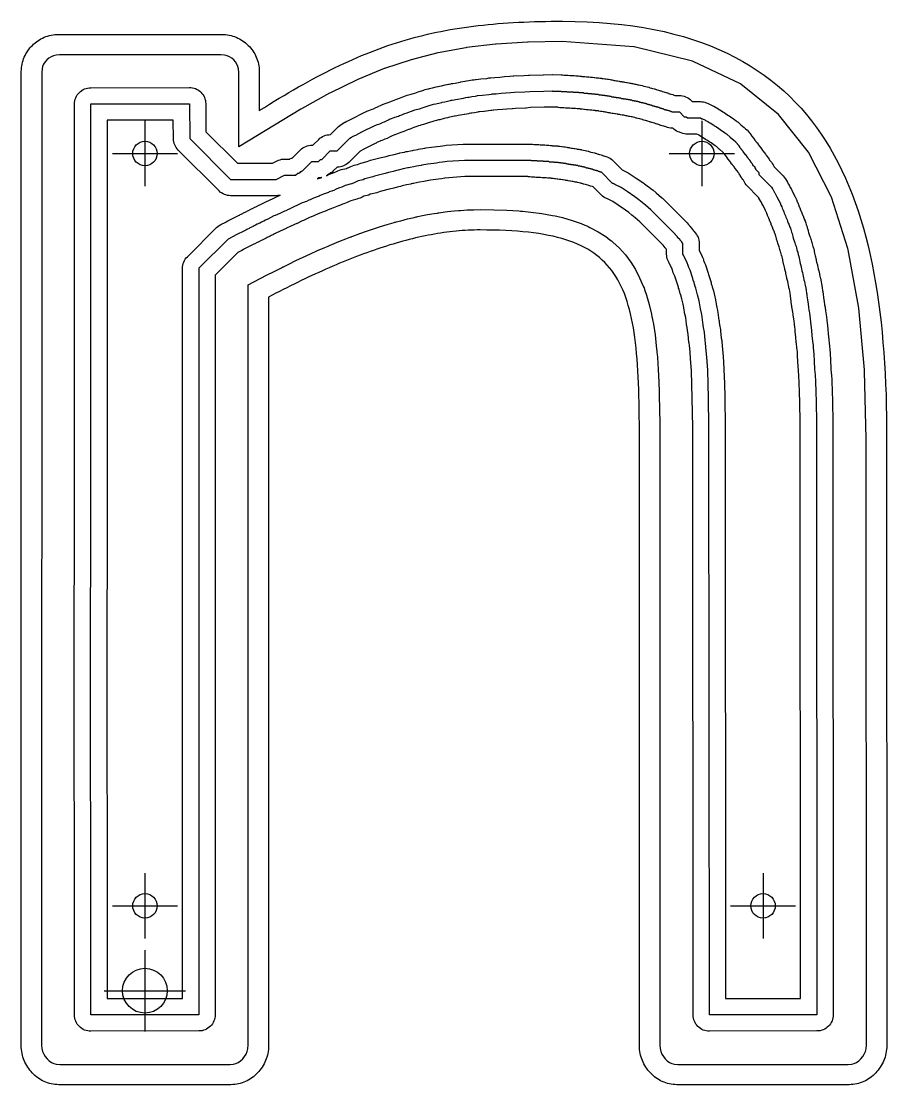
# Model space of a CAD drawing. Header units: millimetres. Extents: x 0 to 1800, y 0 to 406.
# Drawn here: x 526.7 to 739.2, y 55.2 to 316.4 of the extents above; entities that cross this region are included whole.
import ezdxf

# ---------------------------------------------------------------- set-up
doc = ezdxf.new("R2010")
doc.units = ezdxf.units.MM
for name, color, linetype in [('1_LETTERS', 7, 'Continuous'), ('2_BACK_inset_5mm', 7, 'Continuous'), ('4_THREADED_RODS_MX', 7, 'Continuous'), ('5_CABLE_EXITS_D11', 7, 'Continuous'), ('CENTERLINE', 7, 'Continuous'), ('GROOVE_8MM', 7, 'Continuous')]:
    doc.layers.add(name, color=color, linetype=linetype)

msp = doc.modelspace()

# ---------------------------------------------------------------- linework, layer by layer
at = {"layer": '1_LETTERS'}
msp.add_lwpolyline([(730.01, 55.18), (687.72, 55.18), (687.24, 55.2), (686.78, 55.23), (686.31, 55.3), (685.86, 55.39), (685.41, 55.5), (684.98, 55.63), (684.55, 55.79), (684.13, 55.97), (683.72, 56.17), (683.32, 56.39), (682.94, 56.62), (682.56, 56.88), (682.2, 57.16), (681.86, 57.45), (681.52, 57.75), (681.2, 58.08), (680.9, 58.41), (680.61, 58.76), (680.33, 59.13), (680.08, 59.51), (679.84, 59.89), (679.62, 60.29), (679.41, 60.7), (679.23, 61.12), (679.06, 61.55), (678.92, 61.99), (678.79, 62.43), (678.69, 62.88), (678.61, 63.34), (678.55, 63.8), (678.52, 64.27), (678.5, 64.74), (678.5, 213.88), (678.5, 215.72), (678.49, 217.52), (678.48, 219.29), (678.45, 221.01), (678.42, 222.69), (678.38, 224.33), (678.34, 225.93), (678.28, 227.5), (678.21, 229.02), (678.13, 230.51), (678.04, 231.96), (677.93, 233.38), (677.81, 234.75), (677.68, 236.09), (677.54, 237.39), (677.38, 238.66), (677.2, 239.89), (677.01, 241.09), (676.8, 242.25), (676.57, 243.38), (676.32, 244.48), (676.06, 245.54), (675.77, 246.57), (675.47, 247.56), (675.15, 248.53), (674.8, 249.46), (674.43, 250.36), (674.04, 251.23), (673.62, 252.07), (673.19, 252.88), (672.72, 253.66), (672.23, 254.41), (671.72, 255.13), (671.18, 255.82), (670.61, 256.48), (670.01, 257.11), (669.39, 257.72), (668.73, 258.3), (668.05, 258.85), (667.34, 259.38), (666.59, 259.88), (665.81, 260.36), (665, 260.81), (664.16, 261.23), (663.29, 261.63), (662.38, 262.01), (661.43, 262.36), (660.45, 262.69), (659.43, 263), (658.38, 263.28), (657.29, 263.54), (656.16, 263.78), (654.99, 264), (653.78, 264.2), (652.53, 264.37), (651.24, 264.53), (649.91, 264.67), (648.54, 264.78), (647.13, 264.88), (645.67, 264.96), (644.16, 265.02), (642.62, 265.07), (641.03, 265.09), (639.39, 265.1), (638.66, 265.1), (637.92, 265.08), (637.18, 265.06), (636.44, 265.03), (635.7, 264.98), (634.96, 264.93), (634.21, 264.87), (633.46, 264.81), (632.71, 264.73), (631.96, 264.64), (631.2, 264.55), (630.45, 264.44), (629.69, 264.33), (628.92, 264.21), (628.16, 264.08), (627.39, 263.94), (626.62, 263.8), (625.85, 263.64), (625.08, 263.48), (624.3, 263.31), (623.52, 263.13), (622.74, 262.94), (621.96, 262.75), (621.17, 262.55), (620.38, 262.33), (619.59, 262.12), (618.8, 261.89), (618, 261.65), (617.2, 261.41), (616.4, 261.16), (615.59, 260.91), (614.79, 260.64), (613.98, 260.37), (613.16, 260.09), (612.35, 259.81), (611.53, 259.51), (610.71, 259.21), (609.89, 258.9), (609.06, 258.59), (608.23, 258.27), (607.4, 257.94), (606.56, 257.6), (605.72, 257.26), (604.88, 256.91), (604.04, 256.56), (603.19, 256.19), (602.34, 255.83), (601.49, 255.45), (600.64, 255.07), (599.78, 254.68), (598.92, 254.29), (598.05, 253.89), (597.18, 253.48), (596.31, 253.07), (595.44, 252.65), (594.56, 252.22), (593.68, 251.79), (592.8, 251.36), (591.91, 250.91), (591.02, 250.47), (590.13, 250.01), (589.23, 249.55), (588.33, 249.09), (587.43, 248.62), (587.43, 64.74), (587.42, 64.27), (587.38, 63.8), (587.32, 63.34), (587.24, 62.88), (587.14, 62.43), (587.01, 61.99), (586.87, 61.55), (586.7, 61.12), (586.51, 60.7), (586.31, 60.29), (586.08, 59.89), (585.84, 59.51), (585.58, 59.13), (585.31, 58.76), (585.02, 58.41), (584.71, 58.08), (584.39, 57.75), (584.05, 57.45), (583.71, 57.16), (583.34, 56.88), (582.97, 56.62), (582.58, 56.39), (582.18, 56.17), (581.78, 55.97), (581.36, 55.79), (580.93, 55.63), (580.49, 55.5), (580.05, 55.39), (579.6, 55.3), (579.14, 55.23), (578.67, 55.2), (578.2, 55.18), (535.9, 55.18), (535.43, 55.2), (534.96, 55.23), (534.51, 55.3), (534.06, 55.39), (533.61, 55.5), (533.18, 55.63), (532.75, 55.79), (532.33, 55.97), (531.93, 56.17), (531.53, 56.39), (531.15, 56.62), (530.77, 56.88), (530.41, 57.16), (530.06, 57.45), (529.73, 57.75), (529.41, 58.08), (529.1, 58.41), (528.81, 58.76), (528.54, 59.13), (528.28, 59.51), (528.04, 59.89), (527.82, 60.29), (527.61, 60.7), (527.43, 61.12), (527.26, 61.55), (527.11, 61.99), (526.99, 62.43), (526.89, 62.88), (526.8, 63.34), (526.75, 63.8), (526.71, 64.27), (526.7, 64.74), (526.71, 304), (526.72, 304.47), (526.76, 304.93), (526.82, 305.38), (526.9, 305.83), (527, 306.27), (527.13, 306.7), (527.27, 307.12), (527.44, 307.54), (527.62, 307.94), (527.83, 308.34), (528.05, 308.72), (528.29, 309.09), (528.55, 309.45), (528.82, 309.79), (529.11, 310.12), (529.42, 310.44), (529.74, 310.75), (530.07, 311.03), (530.42, 311.31), (530.78, 311.56), (531.15, 311.8), (531.53, 312.02), (531.93, 312.23), (532.34, 312.41), (532.75, 312.57), (533.18, 312.72), (533.61, 312.84), (534.06, 312.95), (534.51, 313.03), (534.96, 313.09), (535.43, 313.12), (535.9, 313.13), (575.92, 313.13), (576.39, 313.12), (576.86, 313.09), (577.32, 313.03), (577.77, 312.95), (578.22, 312.84), (578.65, 312.72), (579.08, 312.57), (579.5, 312.41), (579.91, 312.23), (580.31, 312.02), (580.69, 311.8), (581.06, 311.56), (581.43, 311.31), (581.77, 311.03), (582.11, 310.75), (582.43, 310.44), (582.73, 310.12), (583.02, 309.79), (583.3, 309.45), (583.56, 309.09), (583.8, 308.72), (584.02, 308.34), (584.22, 307.94), (584.41, 307.54), (584.57, 307.12), (584.72, 306.7), (584.84, 306.27), (584.94, 305.83), (585.02, 305.38), (585.08, 304.93), (585.12, 304.47), (585.13, 304), (585.15, 294.41), (586.39, 295.19), (587.62, 295.96), (588.84, 296.71), (590.04, 297.44), (591.24, 298.16), (592.42, 298.86), (593.59, 299.54), (594.76, 300.21), (595.91, 300.86), (597.05, 301.49), (598.19, 302.11), (599.32, 302.72), (600.44, 303.3), (601.55, 303.88), (602.66, 304.43), (603.76, 304.97), (604.86, 305.5), (605.95, 306.01), (607.04, 306.51), (608.12, 307), (609.2, 307.46), (610.28, 307.92), (611.36, 308.36), (612.43, 308.79), (613.5, 309.2), (614.57, 309.6), (615.64, 309.99), (616.71, 310.36), (617.79, 310.72), (618.86, 311.07), (619.93, 311.4), (621.01, 311.72), (622.09, 312.03), (623.17, 312.33), (624.26, 312.62), (625.35, 312.89), (626.44, 313.15), (627.54, 313.4), (628.65, 313.64), (629.76, 313.87), (630.88, 314.09), (632.01, 314.29), (633.14, 314.49), (634.28, 314.67), (635.43, 314.84), (636.59, 315.01), (637.76, 315.16), (638.94, 315.3), (640.13, 315.43), (641.33, 315.56), (642.55, 315.67), (643.77, 315.78), (645.01, 315.87), (646.26, 315.96), (647.53, 316.03), (648.81, 316.1), (650.11, 316.16), (651.42, 316.21), (652.74, 316.26), (654.08, 316.29), (655.44, 316.32), (656.82, 316.34), (658.21, 316.35), (659.62, 316.35), (662.69, 316.32), (665.68, 316.22), (668.6, 316.06), (671.44, 315.84), (674.2, 315.55), (676.9, 315.21), (679.52, 314.8), (682.07, 314.33), (684.55, 313.81), (686.96, 313.22), (689.3, 312.58), (691.58, 311.88), (693.78, 311.12), (695.93, 310.3), (698, 309.44), (700.02, 308.51), (701.97, 307.54), (703.86, 306.51), (705.68, 305.42), (707.45, 304.29), (709.16, 303.11), (710.81, 301.87), (712.4, 300.59), (713.93, 299.25), (715.41, 297.87), (716.83, 296.44), (718.2, 294.97), (719.52, 293.44), (720.78, 291.88), (722, 290.27), (723.16, 288.61), (724.27, 286.91), (725.34, 285.17), (726.36, 283.38), (727.33, 281.56), (728.25, 279.69), (729.13, 277.79), (729.97, 275.85), (730.76, 273.86), (731.51, 271.84), (732.22, 269.79), (732.89, 267.69), (733.52, 265.56), (734.11, 263.4), (734.66, 261.2), (735.18, 258.97), (735.66, 256.71), (736.11, 254.41), (736.52, 252.08), (736.9, 249.72), (737.24, 247.33), (737.56, 244.92), (737.84, 242.47), (738.1, 240), (738.32, 237.5), (738.52, 234.97), (738.69, 232.41), (738.84, 229.84), (738.96, 227.23), (739.06, 224.61), (739.13, 221.96), (739.18, 219.28), (739.21, 216.59), (739.22, 213.88), (739.24, 64.74), (739.23, 64.27), (739.19, 63.8), (739.13, 63.34), (739.05, 62.88), (738.95, 62.43), (738.82, 61.99), (738.68, 61.55), (738.51, 61.12), (738.33, 60.7), (738.12, 60.29), (737.9, 59.89), (737.66, 59.51), (737.4, 59.13), (737.13, 58.76), (736.84, 58.41), (736.53, 58.08), (736.21, 57.75), (735.87, 57.45), (735.52, 57.16), (735.16, 56.88), (734.79, 56.62), (734.4, 56.39), (734, 56.17), (733.6, 55.97), (733.18, 55.79), (732.75, 55.63), (732.31, 55.5), (731.87, 55.39), (731.41, 55.3), (730.95, 55.23), (730.48, 55.2)], close=True, dxfattribs=at)
at = {"layer": '2_BACK_inset_5mm'}
msp.add_lwpolyline([(531.94, 63.37), (532.21, 62.71), (532.57, 62.11), (533.05, 61.52), (533.56, 61.06), (534.13, 60.68), (534.71, 60.41), (535.27, 60.26), (536.13, 60.18), (577.98, 60.18), (578.8, 60.26), (579.41, 60.42), (579.99, 60.68), (580.54, 61.05), (581.09, 61.54), (581.53, 62.08), (581.92, 62.72), (582.19, 63.38), (582.35, 64.03), (582.43, 64.95), (582.43, 251.66), (586.95, 254), (588.77, 254.93), (590.57, 255.83), (590.84, 255.96), (590.94, 256.01), (591.07, 256.08), (592.37, 256.72), (594.16, 257.58), (595.94, 258.42), (596.49, 258.67), (596.65, 258.75), (596.82, 258.82), (597.71, 259.23), (599.47, 260.02), (601.21, 260.79), (602.08, 261.15), (602.26, 261.23), (602.41, 261.29), (602.95, 261.52), (604.68, 262.24), (606.41, 262.92), (607.62, 263.39), (607.78, 263.45), (607.89, 263.49), (608.12, 263.58), (609.83, 264.21), (611.52, 264.82), (613.21, 265.39), (614.9, 265.93), (616.57, 266.45), (618.24, 266.93), (618.45, 266.99), (618.58, 267.03), (618.74, 267.07), (619.9, 267.38), (621.56, 267.8), (623.2, 268.19), (623.68, 268.29), (623.87, 268.34), (624.06, 268.37), (624.85, 268.54), (626.48, 268.86), (628.12, 269.15), (628.88, 269.26), (629.1, 269.3), (629.28, 269.32), (629.74, 269.39), (631.36, 269.61), (632.98, 269.78), (634.06, 269.88), (634.27, 269.9), (634.41, 269.9), (634.59, 269.92), (636.19, 270.02), (637.79, 270.08), (639.38, 270.1), (642.73, 270.06), (645.91, 269.96), (648.93, 269.77), (649.29, 269.74), (649.54, 269.73), (649.83, 269.68), (651.8, 269.5), (654.54, 269.14), (657.14, 268.69), (657.79, 268.54), (658.19, 268.48), (658.53, 268.37), (659.61, 268.13), (661.97, 267.46), (664.21, 266.66), (665.06, 266.29), (665.55, 266.14), (665.88, 265.94), (666.33, 265.74), (668.34, 264.68), (670.22, 263.47), (671.2, 262.71), (671.67, 262.43), (671.91, 262.16), (671.97, 262.12), (673.58, 260.62), (675.05, 258.99), (676.36, 257.23), (677.53, 255.35), (678.56, 253.37), (679.46, 251.28), (679.51, 251.14), (679.63, 250.91), (679.75, 250.46), (680.23, 249.1), (680.9, 246.81), (681.46, 244.43), (681.59, 243.75), (681.66, 243.48), (681.72, 243.08), (681.94, 241.94), (682.33, 239.33), (682.65, 236.62), (682.78, 235.23), (682.82, 234.95), (682.84, 234.62), (682.92, 233.77), (683.12, 230.81), (683.27, 227.71), (683.35, 225.36), (683.36, 225.15), (683.37, 224.93), (683.38, 224.47), (683.45, 221.09), (683.49, 217.56), (683.5, 213.88), (683.5, 64.94), (683.58, 64.06), (683.74, 63.36), (684.01, 62.7), (684.38, 62.1), (684.85, 61.52), (685.35, 61.06), (685.92, 60.68), (686.5, 60.42), (687.08, 60.26), (687.95, 60.18), (729.79, 60.18), (730.63, 60.26), (731.23, 60.42), (731.81, 60.68), (732.36, 61.04), (732.9, 61.54), (733.34, 62.08), (733.73, 62.72), (734, 63.37), (734.16, 64.03), (734.24, 64.95), (734.22, 213.81), (733.8, 230.41), (733.77, 230.77), (732.37, 245.91), (732.31, 246.4), (729.74, 260.21), (729.65, 260.58), (725.66, 273.13), (725.64, 273.17), (720.04, 284.2), (712.7, 293.47), (703.39, 300.92), (703.33, 300.95), (691.74, 306.5), (691.57, 306.56), (677.24, 310.08), (677.12, 310.1), (659.49, 311.35), (651.16, 311.2), (651, 311.19), (643.35, 310.72), (643.12, 310.7), (636.04, 309.87), (635.85, 309.85), (629.08, 308.62), (629.02, 308.61), (622.42, 306.92), (615.91, 304.76), (615.85, 304.74), (609.39, 302.08), (609.2, 302), (602.63, 298.8), (602.41, 298.69), (595.49, 294.86), (595.34, 294.77), (580.16, 285.51), (580.13, 303.8), (580.06, 304.64), (579.91, 305.28), (579.66, 305.85), (579.33, 306.38), (578.89, 306.89), (578.41, 307.3), (577.84, 307.65), (577.25, 307.9), (576.62, 308.06), (575.71, 308.13), (536.1, 308.13), (535.24, 308.06), (534.59, 307.9), (534, 307.65), (533.46, 307.32), (532.95, 306.88), (532.54, 306.41), (532.18, 305.85), (531.94, 305.27), (531.79, 304.67), (531.71, 303.79), (531.7, 64.94), (531.77, 64.07)], close=True, dxfattribs=at)
at = {"layer": '4_THREADED_RODS_MX'}
for p, q in [((557.07, 291.87), (557.07, 275.87)), ((693.84, 291.87), (693.84, 275.87)), ((549.07, 283.87), (565.07, 283.87)), ((685.84, 283.87), (701.84, 283.87)), ((557.07, 107.11), (557.07, 91.11)), ((708.87, 107.11), (708.87, 91.11)), ((549.07, 99.11), (565.07, 99.11)), ((700.87, 99.11), (716.87, 99.11))]:
    msp.add_line(p, q, dxfattribs=at)
for centre in [(557.07, 283.87), (693.84, 283.87), (557.07, 99.11), (708.87, 99.11)]:
    msp.add_circle(centre, 3, dxfattribs=at)
at = {"layer": '5_CABLE_EXITS_D11'}
for p, q in [((557.06, 88.27), (557.06, 68.27)), ((547.06, 78.27), (567.06, 78.27))]:
    msp.add_line(p, q, dxfattribs=at)
msp.add_circle((557.06, 78.27), 5.5, dxfattribs=at)
at = {"layer": 'CENTERLINE'}
msp.add_lwpolyline([(543.79, 296.04), (568, 296.09), (568.08, 287.56), (578.12, 277.52), (589.33, 277.52), (591.33, 278.52), (594.08, 278.52), (594.58, 279.02), (594.88, 279.02), (595.08, 279.22), (595.18, 279.22), (595.38, 279.42), (595.48, 279.42), (595.68, 279.62), (595.78, 279.62), (598.08, 281.92), (599.68, 281.92), (600.18, 282.42), (600.48, 282.42), (602.58, 284.52), (604.28, 284.52), (607.42, 287.66), (607.82, 287.86), (607.92, 287.96), (608.04, 288.02), (608.24, 288.12), (608.84, 288.42), (610.36, 289.18), (610.36, 289.18), (611.84, 289.92), (612.04, 290.02), (612.24, 290.12), (612.84, 290.42), (613.04, 290.52), (613.24, 290.62), (613.36, 290.68), (613.96, 290.88), (614.16, 290.98), (614.76, 291.18), (615.56, 291.58), (615.86, 291.68), (616.86, 292.18), (617.16, 292.28), (617.36, 292.38), (618.26, 292.68), (618.46, 292.78), (619.36, 293.08), (619.56, 293.18), (620.16, 293.38), (620.36, 293.48), (620.66, 293.58), (620.86, 293.68), (621.46, 293.88), (621.66, 293.98), (622.56, 294.28), (622.76, 294.38), (623.36, 294.58), (623.36, 294.58), (623.38, 294.58), (623.68, 294.68), (624.48, 294.88), (625.4, 295.19), (626.86, 295.68), (626.88, 295.68), (627.68, 295.88), (627.93, 295.97), (628.48, 296.06), (629.54, 296.33), (629.94, 296.43), (630.08, 296.46), (630.68, 296.56), (631.74, 296.83), (632.14, 296.93), (632.28, 296.96), (632.48, 296.99), (632.98, 297.09), (633.31, 297.15), (633.91, 297.25), (634.78, 297.39), (635.28, 297.49), (635.88, 297.59), (636.38, 297.69), (636.71, 297.75), (637.31, 297.85), (638.18, 297.99), (638.6, 298.08), (638.75, 298.09), (639.95, 298.19), (641.55, 298.37), (642.15, 298.47), (642.35, 298.49), (643.32, 298.57), (644.52, 298.67), (645.66, 298.77), (646.96, 298.87), (647.84, 298.94), (650.38, 299.04), (651.57, 299.13), (655, 299.22), (657.1, 299.24), (657.12, 299.22), (659.22, 299.22), (659.32, 299.12), (660.62, 299.12), (660.72, 299.02), (662.12, 299.02), (662.22, 298.92), (663.52, 298.92), (663.62, 298.82), (664.72, 298.82), (664.82, 298.72), (665.72, 298.72), (665.82, 298.62), (666.62, 298.62), (666.72, 298.52), (667.52, 298.52), (667.62, 298.42), (668.42, 298.42), (668.52, 298.32), (669.22, 298.32), (669.32, 298.22), (669.92, 298.22), (670.02, 298.12), (670.52, 298.12), (670.62, 298.02), (671.02, 298.02), (671.12, 297.92), (671.52, 297.92), (671.62, 297.82), (672.12, 297.82), (672.22, 297.72), (672.72, 297.72), (672.82, 297.62), (673.32, 297.62), (673.42, 297.52), (673.92, 297.52), (674.02, 297.42), (674.52, 297.42), (674.62, 297.32), (675.12, 297.32), (675.22, 297.22), (675.62, 297.22), (675.72, 297.12), (676.12, 297.12), (676.22, 297.02), (676.62, 297.02), (676.72, 296.92), (677.12, 296.92), (677.22, 296.82), (677.62, 296.82), (677.72, 296.72), (678.02, 296.72), (678.12, 296.62), (678.42, 296.62), (678.52, 296.52), (678.82, 296.52), (678.92, 296.42), (679.22, 296.42), (679.32, 296.32), (679.62, 296.32), (679.72, 296.22), (679.92, 296.22), (680.02, 296.12), (680.32, 296.12), (680.42, 296.02), (680.62, 296.02), (680.72, 295.92), (681.02, 295.92), (681.12, 295.82), (681.32, 295.82), (681.42, 295.72), (681.62, 295.72), (681.72, 295.62), (682.02, 295.62), (682.12, 295.52), (682.32, 295.52), (682.42, 295.42), (682.62, 295.42), (682.72, 295.32), (682.92, 295.32), (683.02, 295.22), (683.32, 295.22), (683.42, 295.12), (683.62, 295.12), (683.72, 295.02), (683.92, 295.02), (684.02, 294.92), (684.22, 294.92), (684.32, 294.82), (684.52, 294.82), (684.62, 294.72), (684.82, 294.72), (684.92, 294.62), (685.12, 294.62), (685.22, 294.52), (685.52, 294.52), (685.62, 294.42), (685.82, 294.42), (685.92, 294.32), (686.12, 294.32), (686.22, 294.22), (686.42, 294.22), (686.52, 294.12), (688.32, 294.12), (689.52, 292.92), (690.02, 292.92), (690.32, 292.62), (693.47, 292.62), (693.87, 292.42), (693.97, 292.42), (694.56, 292.12), (694.77, 292.02), (694.77, 292.02), (694.96, 291.92), (695.01, 291.9), (695.31, 291.7), (695.51, 291.6), (695.81, 291.4), (696.01, 291.3), (696.61, 290.9), (696.81, 290.8), (696.82, 290.79), (697.12, 290.59), (697.42, 290.39), (698.02, 289.99), (698.32, 289.79), (699.43, 289.05), (699.9, 288.7), (700, 288.61), (700.8, 287.91), (701.69, 287.17), (702.08, 286.85), (702.11, 286.83), (702.11, 286.73), (702.51, 286.33), (702.51, 286.23), (702.81, 285.93), (702.81, 285.83), (703.11, 285.53), (703.11, 285.43), (703.41, 285.13), (703.41, 285.03), (703.71, 284.73), (703.71, 284.63), (704.01, 284.33), (704.01, 284.23), (704.31, 283.93), (704.31, 283.83), (704.61, 283.53), (704.61, 283.43), (704.91, 283.13), (704.91, 283.03), (705.21, 282.73), (705.21, 282.63), (705.51, 282.33), (705.51, 282.23), (705.81, 281.93), (705.81, 281.83), (706.11, 281.53), (706.11, 281.43), (706.31, 281.23), (706.31, 281.13), (706.81, 280.63), (706.81, 280.33), (707.01, 280.13), (707.01, 280.03), (707.81, 279.23), (707.81, 278.73), (710.95, 275.58), (711.15, 275.18), (711.25, 275.08), (711.65, 274.28), (711.75, 274.18), (712.15, 273.38), (712.25, 273.28), (712.37, 273.05), (712.37, 273.05), (713.11, 271.56), (713.17, 271.45), (713.27, 271.15), (713.47, 270.75), (713.57, 270.45), (713.67, 270.25), (713.77, 269.95), (713.97, 269.55), (714.07, 269.25), (714.17, 269.05), (714.27, 268.75), (714.37, 268.55), (714.47, 268.25), (714.57, 268.05), (714.67, 267.75), (714.77, 267.55), (714.87, 267.25), (714.97, 267.05), (715.07, 266.75), (715.17, 266.55), (715.27, 266.25), (715.37, 266.05), (715.47, 265.75), (715.57, 265.55), (715.59, 265.5), (715.69, 265.2), (715.78, 264.92), (715.88, 264.52), (715.98, 264.22), (716.08, 263.82), (716.18, 263.52), (716.28, 263.12), (716.59, 262.2), (716.69, 261.9), (716.79, 261.6), (716.89, 261.3), (716.99, 261), (717.08, 260.72), (717.28, 259.92), (717.38, 259.62), (717.42, 259.46), (717.52, 259.05), (717.62, 258.55), (717.82, 257.76), (717.82, 257.75), (717.92, 257.25), (718.02, 256.85), (718.12, 256.35), (718.32, 255.56), (718.32, 255.55), (718.42, 255.05), (718.52, 254.65), (718.62, 254.15), (718.82, 253.36), (718.82, 253.35), (718.92, 252.85), (719.02, 252.45), (719.22, 251.45), (719.25, 251.32), (719.44, 250.2), (719.54, 249.6), (719.59, 249.34), (719.64, 248.89), (719.76, 247.94), (719.91, 246.89), (720.04, 246.1), (720.14, 245.5), (720.21, 245.09), (720.26, 244.74), (720.44, 243.29), (720.54, 242.49), (720.64, 241.69), (720.71, 241.17), (720.77, 240.42), (720.87, 239.22), (721.01, 237.77), (721.14, 236.69), (721.21, 236.17), (721.27, 235.42), (721.35, 234.55), (721.43, 232.91), (721.54, 230.8), (721.64, 229.52), (721.73, 227.85), (721.82, 225.35), (721.92, 222.92), (722.01, 217.84), (722.1, 72.38), (695.68, 72.31), (695.59, 216.73), (695.49, 223.9), (695.38, 227.25), (695.27, 230.69), (695.05, 233.82), (694.93, 235.39), (694.76, 237.29), (694.65, 237.96), (694.45, 239.96), (694.26, 241.11), (694.16, 241.71), (694.13, 241.86), (694.07, 242.41), (693.83, 244.35), (693.5, 245.69), (693.41, 246.19), (693.31, 246.69), (693.15, 247.69), (692.78, 249.15), (692.52, 250.19), (692.32, 250.79), (692.22, 251.19), (692.02, 251.79), (691.92, 252.19), (691.72, 252.79), (691.62, 253.19), (690.93, 255.26), (690.63, 255.86), (690.39, 256.58), (690.39, 256.64), (690.33, 256.76), (690.23, 257.06), (689.49, 258.55), (689.39, 258.75), (689.29, 258.95), (689.19, 259.14), (689.19, 261.78), (688.89, 262.08), (688.89, 262.18), (688.49, 262.58), (688.49, 262.68), (687.89, 263.28), (687.89, 263.38), (687.39, 263.88), (687.39, 263.98), (681.32, 270.05), (680.03, 271.16), (679.21, 271.84), (678.37, 272.52), (677.37, 273.26), (675.49, 274.51), (675.49, 274.51), (673.99, 275.51), (672.44, 276.29), (672.24, 276.39), (672.04, 276.49), (671.92, 276.55), (669.18, 279.29), (668.98, 279.29), (668.88, 279.39), (668.68, 279.39), (668.58, 279.49), (668.38, 279.49), (668.28, 279.59), (668.08, 279.59), (667.98, 279.69), (667.68, 279.69), (667.58, 279.79), (667.38, 279.79), (667.28, 279.89), (667.08, 279.89), (666.98, 279.99), (666.68, 279.99), (666.58, 280.09), (666.38, 280.09), (666.28, 280.19), (665.98, 280.19), (665.88, 280.29), (665.58, 280.29), (665.48, 280.39), (665.28, 280.39), (665.18, 280.49), (664.88, 280.49), (664.78, 280.59), (664.48, 280.59), (664.38, 280.69), (664.08, 280.69), (663.98, 280.79), (663.48, 280.79), (663.38, 280.89), (662.98, 280.89), (662.88, 280.99), (662.38, 280.99), (662.28, 281.09), (661.78, 281.09), (661.68, 281.19), (661.18, 281.19), (661.08, 281.29), (660.58, 281.29), (660.48, 281.39), (659.98, 281.39), (659.88, 281.49), (659.28, 281.49), (659.18, 281.59), (658.68, 281.59), (658.58, 281.69), (657.68, 281.69), (657.58, 281.79), (656.38, 281.79), (656.28, 281.89), (654.98, 281.89), (654.88, 281.99), (653.48, 281.99), (653.38, 282.09), (651.98, 282.09), (651.88, 282.19), (635.53, 282.19), (631.32, 281.91), (630.13, 281.74), (629.33, 281.64), (628.63, 281.54), (627.98, 281.46), (626.56, 281.29), (625.05, 280.98), (624.92, 280.95), (623.72, 280.75), (623.12, 280.6), (622.22, 280.45), (621.82, 280.35), (621.62, 280.32), (620.45, 280.08), (619.26, 279.78), (618.86, 279.68), (618.06, 279.48), (617.26, 279.28), (616.86, 279.18), (616.06, 278.98), (613.44, 278.33), (613.04, 278.13), (611.04, 277.63), (610.64, 277.43), (609.44, 277.13), (608.64, 276.73), (608.04, 276.53), (607.84, 276.43), (607.82, 276.43), (606.24, 276.03), (605.44, 275.63), (604.84, 275.43), (604.64, 275.33), (604.04, 275.13), (603.44, 274.83), (603.14, 274.73), (602.94, 274.63), (602.34, 274.43), (602.14, 274.33), (600.94, 273.93), (600.14, 273.53), (599.84, 273.43), (599.64, 273.33), (598.44, 272.93), (597.64, 272.53), (597.34, 272.43), (596.74, 272.13), (596.44, 272.03), (596.24, 271.93), (595.64, 271.73), (594.36, 271.09), (594.24, 271.03), (593.94, 270.93), (592.66, 270.29), (592.54, 270.23), (592.24, 270.13), (591.64, 269.83), (591.34, 269.73), (590.06, 269.09), (589.94, 269.03), (589.64, 268.93), (589.04, 268.63), (588.74, 268.53), (587.26, 267.79), (587.06, 267.69), (586.86, 267.59), (586.66, 267.49), (586.26, 267.29), (586.06, 267.19), (585.86, 267.09), (585.66, 266.99), (585.26, 266.79), (585.06, 266.69), (584.86, 266.59), (584.66, 266.49), (584.26, 266.29), (584.06, 266.19), (583.86, 266.09), (583.66, 265.99), (583.26, 265.79), (583.06, 265.69), (582.86, 265.59), (582.66, 265.49), (582.26, 265.29), (582.06, 265.19), (581.86, 265.09), (579.18, 263.75), (579.08, 263.65), (577.48, 262.85), (570.31, 255.68), (570.31, 72.38), (543.78, 72.31), (543.7, 177.33), (543.79, 177.43), (543.79, 296.04)], dxfattribs=at)
at = {"layer": 'GROOVE_8MM'}
for points in [[(539.96, 297.2), (540.09, 297.56), (540.26, 297.92), (540.46, 298.26), (540.7, 298.57), (540.96, 298.86), (541.25, 299.12), (541.56, 299.36), (541.9, 299.56), (542.25, 299.73), (542.62, 299.86), (543, 299.96), (543.39, 300.02), (543.78, 300.04), (567.99, 300.09), (568.38, 300.08), (568.76, 300.02), (569.14, 299.93), (569.51, 299.8), (569.86, 299.63), (570.2, 299.43), (570.52, 299.2), (570.81, 298.94), (571.07, 298.65), (571.31, 298.34), (571.51, 298.01), (571.68, 297.65), (571.81, 297.29), (571.91, 296.91), (571.97, 296.52), (572, 296.13), (572.06, 289.23), (579.78, 281.52), (588.39, 281.52), (589.55, 282.09), (589.88, 282.24), (590.24, 282.36), (590.6, 282.45), (590.96, 282.5), (591.33, 282.52), (592.65, 282.52), (592.69, 282.54), (593.05, 282.71), (593.19, 282.76), (593.31, 282.84), (593.42, 282.92), (595.25, 284.74), (595.54, 285.01), (595.86, 285.24), (596.19, 285.44), (596.55, 285.61), (596.92, 285.74), (597.3, 285.84), (597.69, 285.9), (598.08, 285.92), (598.25, 285.92), (598.29, 285.94), (598.4, 285.99), (599.75, 287.34), (600.04, 287.61), (600.36, 287.84), (600.69, 288.04), (601.05, 288.21), (601.42, 288.34), (601.8, 288.44), (602.19, 288.5), (602.58, 288.52), (602.62, 288.52), (604.59, 290.49), (604.91, 290.77), (605.26, 291.03), (605.63, 291.24), (605.65, 291.25), (605.76, 291.33), (606.13, 291.54), (606.25, 291.6), (606.45, 291.7), (607.05, 292), (608.57, 292.75), (610.05, 293.5), (610.25, 293.6), (610.45, 293.7), (611.05, 294), (611.25, 294.1), (611.45, 294.2), (611.57, 294.25), (612.09, 294.47), (612.48, 294.6), (612.89, 294.77), (613.22, 294.88), (613.77, 295.15), (614.29, 295.37), (614.32, 295.38), (615.07, 295.75), (615.59, 295.97), (615.68, 296), (616.09, 296.17), (616.78, 296.4), (617.19, 296.57), (617.88, 296.8), (618.29, 296.97), (618.68, 297.1), (619.09, 297.27), (619.18, 297.3), (619.59, 297.47), (619.98, 297.6), (620.39, 297.77), (621.08, 298), (621.49, 298.17), (622.09, 298.37), (622.09, 298.37), (622.12, 298.38), (622.43, 298.48), (622.71, 298.57), (623.36, 298.73), (624.14, 298.99), (625.59, 299.47), (625.62, 299.48), (625.91, 299.57), (626.56, 299.73), (626.67, 299.76), (626.97, 299.85), (627.27, 299.91), (627.67, 299.98), (628.57, 300.21), (628.97, 300.31), (629.11, 300.34), (629.43, 300.41), (629.87, 300.48), (630.77, 300.71), (631.17, 300.81), (631.31, 300.84), (631.63, 300.91), (631.76, 300.93), (632.2, 301.02), (632.32, 301.04), (632.65, 301.09), (633.25, 301.19), (634.06, 301.33), (634.5, 301.42), (634.62, 301.44), (635.16, 301.53), (635.6, 301.62), (635.72, 301.64), (636.05, 301.69), (636.65, 301.79), (637.46, 301.93), (637.81, 302), (638.16, 302.05), (638.31, 302.07), (638.42, 302.08), (639.57, 302.18), (641, 302.33), (641.49, 302.42), (641.71, 302.45), (641.91, 302.47), (642.02, 302.48), (642.99, 302.56), (644.19, 302.66), (645.33, 302.76), (645.36, 302.76), (646.65, 302.86), (647.51, 302.93), (647.68, 302.94), (650.15, 303.03), (651.26, 303.12), (651.47, 303.13), (654.9, 303.22), (654.96, 303.22), (657.05, 303.24), (657.14, 303.24), (659.27, 303.21), (659.65, 303.19), (660.04, 303.13), (660.1, 303.12), (660.62, 303.12), (661.01, 303.1), (661.4, 303.04), (661.49, 303.02), (662.12, 303.02), (662.51, 303), (662.9, 302.94), (662.99, 302.92), (663.52, 302.92), (663.91, 302.9), (664.3, 302.84), (664.39, 302.82), (664.72, 302.82), (665.11, 302.8), (665.5, 302.74), (665.59, 302.72), (665.72, 302.72), (666.11, 302.7), (666.5, 302.64), (666.59, 302.62), (666.62, 302.62), (667.01, 302.6), (667.4, 302.54), (667.49, 302.52), (667.52, 302.52), (667.91, 302.5), (668.3, 302.44), (668.39, 302.42), (668.42, 302.42), (668.81, 302.4), (669.2, 302.34), (669.31, 302.31), (669.61, 302.3), (670, 302.24), (670.14, 302.2), (670.31, 302.2), (670.7, 302.14), (670.86, 302.1), (670.91, 302.1), (671.3, 302.04), (671.55, 301.97), (671.8, 301.94), (672.05, 301.87), (672.3, 301.84), (672.46, 301.8), (672.51, 301.8), (672.9, 301.74), (673.06, 301.7), (673.11, 301.7), (673.5, 301.64), (673.66, 301.6), (673.71, 301.6), (674.1, 301.54), (674.26, 301.5), (674.31, 301.5), (674.7, 301.44), (674.86, 301.4), (674.91, 301.4), (675.3, 301.34), (675.46, 301.3), (675.51, 301.3), (675.9, 301.24), (676.15, 301.17), (676.4, 301.14), (676.65, 301.07), (676.9, 301.04), (677.15, 300.97), (677.4, 300.94), (677.65, 300.87), (677.9, 300.84), (678.15, 300.77), (678.4, 300.74), (678.78, 300.64), (678.79, 300.64), (678.8, 300.64), (679.18, 300.54), (679.19, 300.54), (679.2, 300.54), (679.58, 300.44), (679.59, 300.44), (679.6, 300.44), (679.98, 300.34), (679.99, 300.34), (680, 300.34), (680.38, 300.24), (680.39, 300.24), (680.4, 300.24), (680.78, 300.14), (681.01, 300.06), (681.08, 300.04), (681.09, 300.04), (681.1, 300.04), (681.48, 299.94), (681.71, 299.86), (681.78, 299.84), (681.79, 299.84), (681.8, 299.84), (682.18, 299.74), (682.41, 299.66), (682.48, 299.64), (682.71, 299.56), (682.78, 299.54), (682.79, 299.54), (682.8, 299.54), (683.18, 299.44), (683.41, 299.36), (683.48, 299.34), (683.71, 299.26), (683.78, 299.24), (684.01, 299.16), (684.08, 299.14), (684.09, 299.14), (684.1, 299.14), (684.48, 299.04), (684.71, 298.96), (684.78, 298.94), (685.01, 298.86), (685.08, 298.84), (685.31, 298.76), (685.38, 298.74), (685.61, 298.66), (685.68, 298.64), (685.91, 298.56), (685.98, 298.54), (686.21, 298.46), (686.28, 298.44), (686.29, 298.44), (686.3, 298.44), (686.68, 298.34), (686.91, 298.26), (686.98, 298.24), (687.21, 298.16), (687.28, 298.14), (687.36, 298.12), (688.32, 298.12), (688.71, 298.1), (689.1, 298.04), (689.48, 297.94), (689.85, 297.81), (690.21, 297.64), (690.54, 297.44), (690.86, 297.21), (691.15, 296.94), (691.44, 296.65), (691.54, 296.62), (693.47, 296.62), (693.84, 296.6), (694.2, 296.55), (694.56, 296.46), (694.92, 296.34), (695.21, 296.21), (695.42, 296.14), (695.75, 295.99), (696.55, 295.59), (696.55, 295.59), (696.55, 295.59), (696.75, 295.5), (696.79, 295.47), (697.22, 295.22), (697.34, 295.15), (697.72, 294.92), (697.84, 294.85), (698.22, 294.62), (698.64, 294.35), (699.02, 294.12), (699.34, 293.91), (699.64, 293.71), (700.24, 293.31), (700.54, 293.11), (701.64, 292.38), (701.83, 292.25), (702.3, 291.9), (702.46, 291.77), (702.56, 291.68), (702.64, 291.62), (703.4, 290.95), (704.22, 290.27), (704.58, 289.97), (704.91, 289.68), (704.94, 289.65), (705.2, 289.36), (705.44, 289.05), (705.44, 289.04), (705.6, 288.86), (705.84, 288.55), (705.86, 288.51), (705.9, 288.46), (706.14, 288.15), (706.16, 288.11), (706.2, 288.06), (706.44, 287.75), (706.46, 287.71), (706.5, 287.66), (706.74, 287.35), (706.76, 287.31), (706.8, 287.26), (707.04, 286.95), (707.06, 286.91), (707.1, 286.86), (707.34, 286.55), (707.36, 286.51), (707.4, 286.46), (707.64, 286.15), (707.66, 286.11), (707.7, 286.06), (707.94, 285.75), (707.96, 285.71), (708, 285.66), (708.24, 285.35), (708.26, 285.31), (708.3, 285.26), (708.54, 284.95), (708.56, 284.91), (708.6, 284.86), (708.84, 284.55), (708.86, 284.51), (708.9, 284.46), (709.14, 284.15), (709.16, 284.11), (709.2, 284.06), (709.44, 283.75), (709.53, 283.59), (709.61, 283.48), (709.64, 283.45), (709.9, 283.16), (710.14, 282.85), (710.34, 282.51), (710.48, 282.21), (710.64, 282.05), (710.9, 281.76), (711.14, 281.45), (711.34, 281.11), (711.51, 280.76), (711.54, 280.65), (713.78, 278.41), (714.07, 278.09), (714.32, 277.74), (714.53, 277.37), (714.54, 277.35), (714.62, 277.24), (714.83, 276.87), (715.04, 276.45), (715.12, 276.34), (715.33, 275.97), (715.54, 275.55), (715.62, 275.44), (715.83, 275.07), (715.95, 274.84), (716.69, 273.35), (716.75, 273.24), (716.97, 272.71), (716.98, 272.68), (717.05, 272.54), (717.27, 272.01), (717.3, 271.93), (717.47, 271.51), (717.48, 271.48), (717.55, 271.34), (717.77, 270.81), (717.8, 270.73), (717.97, 270.31), (718, 270.23), (718.17, 269.81), (718.2, 269.73), (718.37, 269.31), (718.4, 269.23), (718.57, 268.81), (718.6, 268.73), (718.77, 268.31), (718.8, 268.23), (718.97, 267.81), (719, 267.73), (719.17, 267.31), (719.2, 267.23), (719.37, 266.81), (719.38, 266.77), (719.48, 266.47), (719.57, 266.19), (719.66, 265.89), (719.72, 265.64), (719.77, 265.49), (719.86, 265.19), (719.92, 264.94), (719.97, 264.79), (720.06, 264.49), (720.12, 264.24), (720.38, 263.47), (720.48, 263.17), (720.58, 262.87), (720.68, 262.57), (720.78, 262.27), (720.87, 261.99), (720.96, 261.69), (721.12, 261.04), (721.17, 260.89), (721.26, 260.59), (721.3, 260.43), (721.4, 260.02), (721.44, 259.84), (721.53, 259.43), (721.7, 258.73), (721.7, 258.72), (721.74, 258.54), (721.83, 258.13), (721.9, 257.82), (721.94, 257.64), (722.03, 257.23), (722.2, 256.53), (722.2, 256.52), (722.24, 256.34), (722.33, 255.93), (722.4, 255.62), (722.44, 255.44), (722.53, 255.03), (722.7, 254.33), (722.7, 254.32), (722.74, 254.14), (722.83, 253.73), (722.9, 253.42), (722.94, 253.24), (723.13, 252.33), (723.14, 252.29), (723.2, 251.98), (723.39, 250.85), (723.49, 250.25), (723.53, 250), (723.55, 249.84), (723.61, 249.38), (723.73, 248.47), (723.86, 247.5), (723.99, 246.75), (724.09, 246.15), (724.16, 245.75), (724.17, 245.66), (724.22, 245.3), (724.23, 245.23), (724.41, 243.78), (724.51, 242.98), (724.61, 242.18), (724.68, 241.67), (724.69, 241.53), (724.76, 240.78), (724.76, 240.75), (724.86, 239.57), (724.98, 238.2), (725.11, 237.18), (725.18, 236.67), (725.19, 236.53), (725.26, 235.78), (725.26, 235.75), (725.33, 234.88), (725.34, 234.76), (725.43, 233.12), (725.54, 231.06), (725.63, 229.83), (725.64, 229.72), (725.72, 228.05), (725.72, 228), (725.82, 225.5), (725.91, 223.07), (725.92, 222.99), (726.01, 217.92), (726.01, 217.84), (726.1, 72.38), (726.09, 71.99), (726.03, 71.6), (725.93, 71.22), (725.8, 70.85), (725.63, 70.49), (725.43, 70.16), (725.2, 69.84), (724.94, 69.55), (724.65, 69.29), (724.33, 69.05), (724, 68.85), (723.64, 68.68), (723.27, 68.55), (722.89, 68.45), (722.51, 68.4), (722.11, 68.38), (695.69, 68.31), (695.3, 68.33), (694.91, 68.39), (694.53, 68.48), (694.16, 68.62), (693.8, 68.78), (693.47, 68.99), (693.15, 69.22), (692.86, 69.48), (692.6, 69.77), (692.36, 70.09), (692.16, 70.43), (691.99, 70.78), (691.86, 71.15), (691.76, 71.53), (691.7, 71.92), (691.68, 72.31), (691.59, 216.7), (691.49, 223.8), (691.38, 227.12), (691.27, 230.48), (691.06, 233.54), (690.95, 235.06), (690.79, 236.78), (690.7, 237.3), (690.67, 237.56), (690.48, 239.43), (690.31, 240.46), (690.21, 241.06), (690.19, 241.2), (690.16, 241.41), (690.1, 241.94), (689.89, 243.61), (689.61, 244.72), (689.55, 245.03), (689.48, 245.47), (689.39, 245.9), (689.37, 246.03), (689.23, 246.87), (688.9, 248.18), (688.68, 249.07), (688.53, 249.52), (688.44, 249.82), (688.38, 250.07), (688.23, 250.52), (688.14, 250.82), (688.08, 251.07), (687.93, 251.52), (687.84, 251.82), (687.78, 252.07), (687.22, 253.73), (687.05, 254.07), (686.83, 254.6), (686.6, 255.31), (686.57, 255.42), (686.53, 255.5), (686.52, 255.53), (685.91, 256.76), (685.81, 256.96), (685.71, 257.16), (685.61, 257.35), (685.46, 257.69), (685.34, 258.04), (685.26, 258.4), (685.21, 258.77), (685.19, 259.14), (685.19, 260.33), (685.19, 260.33), (685.06, 260.46), (684.8, 260.75), (684.59, 261.03), (684.56, 261.06), (684.3, 261.35), (684.09, 261.63), (678.6, 267.12), (677.45, 268.1), (676.68, 268.74), (675.92, 269.35), (675.06, 269.99), (673.28, 271.19), (673.28, 271.19), (671.98, 272.05), (670.65, 272.71), (670.45, 272.81), (670.25, 272.91), (670.13, 272.97), (669.76, 273.18), (669.41, 273.44), (669.09, 273.72), (667.11, 275.7), (666.99, 275.75), (666.92, 275.77), (666.91, 275.77), (666.9, 275.77), (666.52, 275.87), (666.29, 275.95), (666.22, 275.97), (665.99, 276.05), (665.92, 276.07), (665.91, 276.07), (665.9, 276.07), (665.52, 276.17), (665.29, 276.25), (665.22, 276.27), (665.21, 276.27), (665.2, 276.27), (664.82, 276.37), (664.81, 276.37), (664.8, 276.37), (664.42, 276.47), (664.19, 276.55), (664.12, 276.57), (664.11, 276.57), (664.1, 276.57), (663.72, 276.67), (663.71, 276.67), (663.7, 276.67), (663.32, 276.77), (663.31, 276.77), (663.3, 276.77), (663.14, 276.81), (663.09, 276.81), (662.7, 276.87), (662.45, 276.93), (662.2, 276.97), (662.04, 277.01), (661.99, 277.01), (661.6, 277.07), (661.44, 277.11), (661.39, 277.11), (661, 277.17), (660.84, 277.21), (660.79, 277.21), (660.4, 277.27), (660.24, 277.31), (660.19, 277.31), (659.8, 277.37), (659.64, 277.41), (659.59, 277.41), (659.2, 277.47), (659.06, 277.51), (658.89, 277.51), (658.5, 277.57), (658.34, 277.61), (658.29, 277.61), (657.9, 277.67), (657.81, 277.69), (657.68, 277.69), (657.29, 277.71), (656.9, 277.77), (656.81, 277.79), (656.38, 277.79), (655.99, 277.81), (655.6, 277.87), (655.51, 277.89), (654.98, 277.89), (654.59, 277.91), (654.2, 277.97), (654.11, 277.99), (653.48, 277.99), (653.09, 278.01), (652.7, 278.07), (652.61, 278.09), (651.98, 278.09), (651.59, 278.11), (651.2, 278.17), (651.11, 278.19), (635.66, 278.19), (631.74, 277.93), (630.7, 277.78), (630.63, 277.78), (629.86, 277.68), (629.2, 277.58), (629.13, 277.58), (628.48, 277.49), (627.2, 277.33), (625.93, 277.08), (625.89, 277.07), (625.57, 277), (624.53, 276.83), (624.09, 276.72), (623.77, 276.65), (623.03, 276.53), (622.79, 276.47), (622.47, 276.4), (622.34, 276.38), (621.33, 276.18), (620.23, 275.9), (619.83, 275.8), (619.03, 275.6), (618.23, 275.4), (617.83, 275.3), (617.03, 275.1), (614.83, 274.56), (614.82, 274.55), (614.42, 274.38), (614.01, 274.25), (612.43, 273.86), (612.42, 273.85), (612.02, 273.68), (611.61, 273.55), (610.83, 273.36), (610.43, 273.16), (609.91, 272.94), (609.52, 272.81), (609.11, 272.64), (609.08, 272.63), (608.79, 272.54), (607.63, 272.26), (607.23, 272.06), (606.71, 271.84), (606.32, 271.71), (605.91, 271.54), (605.58, 271.43), (605.23, 271.26), (604.71, 271.04), (604.62, 271.01), (604.21, 270.84), (603.82, 270.71), (603.41, 270.54), (602.48, 270.23), (601.93, 269.96), (601.41, 269.74), (601.32, 269.71), (600.91, 269.54), (599.98, 269.23), (599.43, 268.96), (598.91, 268.74), (598.88, 268.73), (598.53, 268.56), (598.01, 268.34), (597.92, 268.31), (597.51, 268.14), (597.18, 268.03), (596.03, 267.46), (595.51, 267.24), (595.48, 267.23), (594.45, 266.71), (594.33, 266.66), (593.81, 266.44), (593.78, 266.43), (593.43, 266.26), (592.91, 266.04), (592.88, 266.03), (591.85, 265.51), (591.73, 265.46), (591.21, 265.24), (591.18, 265.23), (590.83, 265.06), (590.31, 264.84), (590.28, 264.83), (589.05, 264.21), (588.85, 264.11), (588.65, 264.01), (588.05, 263.71), (587.85, 263.61), (587.65, 263.51), (587.05, 263.21), (586.85, 263.11), (586.65, 263.01), (586.05, 262.71), (585.85, 262.61), (585.65, 262.51), (585.05, 262.21), (584.85, 262.11), (584.65, 262.01), (584.05, 261.71), (583.85, 261.61), (583.65, 261.51), (581.35, 260.36), (581.24, 260.28), (580.87, 260.07), (579.85, 259.56), (574.31, 254.03), (574.31, 72.38), (574.29, 71.98), (574.23, 71.6), (574.14, 71.22), (574.01, 70.85), (573.84, 70.49), (573.64, 70.16), (573.4, 69.84), (573.14, 69.55), (572.85, 69.29), (572.54, 69.05), (572.2, 68.85), (571.85, 68.68), (571.48, 68.55), (571.1, 68.45), (570.71, 68.4), (570.32, 68.38), (543.79, 68.31), (543.4, 68.33), (543.01, 68.39), (542.63, 68.48), (542.26, 68.62), (541.9, 68.78), (541.57, 68.98), (541.25, 69.22), (540.96, 69.48), (540.7, 69.77), (540.46, 70.09), (540.26, 70.42), (540.09, 70.78), (539.96, 71.15), (539.86, 71.53), (539.8, 71.92), (539.78, 72.31), (539.7, 177.33), (539.71, 177.72), (539.77, 178.11), (539.79, 178.18), (539.79, 296.04), (539.81, 296.43), (539.87, 296.82), (539.96, 297.2)], [(601.91, 278.54), (602.25, 278.71), (602.78, 278.93), (603.17, 279.06), (603.58, 279.23), (603.91, 279.34), (604.45, 279.61), (604.85, 279.78), (605.26, 279.91), (606.55, 280.23), (606.78, 280.33), (607.11, 280.44), (607.65, 280.71), (608.05, 280.88), (608.46, 281.01), (609.24, 281.2), (609.25, 281.21), (609.65, 281.38), (610.06, 281.51), (611.64, 281.9), (611.65, 281.91), (612.05, 282.08), (612.46, 282.21), (615.08, 282.87), (615.88, 283.07), (616.28, 283.17), (617.08, 283.37), (617.88, 283.57), (618.28, 283.67), (619.48, 283.96), (619.67, 284.01), (620.83, 284.24), (620.96, 284.26), (621, 284.27), (621.25, 284.33), (621.56, 284.4), (622.3, 284.52), (622.75, 284.63), (623.06, 284.7), (624.11, 284.87), (624.27, 284.91), (625.78, 285.21), (626.06, 285.25), (627.48, 285.43), (628.1, 285.51), (628.77, 285.6), (628.84, 285.61), (629.6, 285.71), (630.75, 285.87), (631.05, 285.91), (635.26, 286.19), (635.53, 286.19), (651.88, 286.19), (652.27, 286.18), (652.66, 286.12), (652.75, 286.09), (653.38, 286.09), (653.77, 286.08), (654.16, 286.02), (654.25, 285.99), (654.88, 285.99), (655.27, 285.98), (655.66, 285.92), (655.75, 285.89), (656.28, 285.89), (656.67, 285.88), (657.06, 285.82), (657.15, 285.79), (657.58, 285.79), (657.97, 285.78), (658.36, 285.72), (658.45, 285.69), (658.58, 285.69), (658.97, 285.68), (659.36, 285.62), (659.52, 285.58), (659.57, 285.58), (659.96, 285.52), (660.09, 285.48), (660.27, 285.48), (660.66, 285.42), (660.82, 285.38), (660.87, 285.38), (661.26, 285.32), (661.42, 285.28), (661.47, 285.28), (661.86, 285.22), (662.02, 285.18), (662.07, 285.18), (662.46, 285.12), (662.62, 285.08), (662.67, 285.08), (663.06, 285.02), (663.22, 284.98), (663.27, 284.98), (663.66, 284.92), (663.91, 284.85), (664.16, 284.82), (664.32, 284.78), (664.37, 284.78), (664.76, 284.72), (665.14, 284.62), (665.15, 284.62), (665.16, 284.62), (665.54, 284.52), (665.55, 284.52), (665.56, 284.52), (665.94, 284.42), (665.95, 284.42), (665.96, 284.42), (666.34, 284.32), (666.57, 284.24), (666.64, 284.22), (666.65, 284.22), (666.66, 284.22), (667.04, 284.12), (667.05, 284.12), (667.06, 284.12), (667.44, 284.02), (667.67, 283.94), (667.74, 283.92), (667.75, 283.92), (667.76, 283.92), (668.14, 283.82), (668.37, 283.74), (668.44, 283.72), (668.67, 283.64), (668.74, 283.62), (668.75, 283.62), (668.76, 283.62), (669.14, 283.52), (669.37, 283.44), (669.44, 283.42), (669.67, 283.34), (669.74, 283.32), (669.97, 283.24), (670.04, 283.22), (670.27, 283.14), (670.34, 283.12), (670.71, 282.99), (671.06, 282.82), (671.4, 282.62), (671.72, 282.39), (672.01, 282.12), (674.29, 279.84), (675.78, 279.09), (676.21, 278.84), (677.71, 277.84), (679.59, 276.59), (679.77, 276.46), (680.77, 275.72), (680.87, 275.64), (681.71, 274.97), (681.77, 274.92), (682.59, 274.23), (682.63, 274.19), (683.92, 273.09), (684.15, 272.88), (690.22, 266.81), (690.48, 266.52), (690.69, 266.24), (690.72, 266.21), (690.98, 265.92), (691.19, 265.64), (691.32, 265.51), (691.58, 265.22), (691.82, 264.91), (691.82, 264.9), (691.98, 264.72), (692.22, 264.41), (692.24, 264.37), (692.28, 264.32), (692.52, 264.01), (692.72, 263.67), (692.89, 263.31), (693.02, 262.94), (693.11, 262.56), (693.17, 262.18), (693.19, 261.78), (693.19, 260.08), (693.81, 258.85), (694.02, 258.33), (694.06, 258.23), (694.12, 258.09), (694.24, 257.74), (694.28, 257.57), (694.33, 257.4), (694.51, 257.05), (694.72, 256.53), (695.42, 254.45), (695.5, 254.16), (695.56, 253.91), (695.72, 253.45), (695.8, 253.16), (695.86, 252.91), (696.02, 252.45), (696.1, 252.16), (696.16, 251.91), (696.32, 251.45), (696.4, 251.16), (696.66, 250.12), (697.03, 248.66), (697.09, 248.35), (697.25, 247.41), (697.33, 246.97), (697.36, 246.84), (697.41, 246.5), (697.71, 245.32), (697.8, 244.84), (698.04, 242.9), (698.05, 242.85), (698.1, 242.41), (698.1, 242.37), (698.2, 241.77), (698.39, 240.62), (698.43, 240.36), (698.62, 238.49), (698.71, 237.94), (698.75, 237.65), (698.92, 235.75), (698.92, 235.67), (699.04, 234.11), (699.26, 230.97), (699.27, 230.82), (699.38, 227.38), (699.38, 227.37), (699.48, 224.02), (699.49, 223.95), (699.59, 216.79), (699.59, 216.74), (699.68, 76.32), (718.1, 76.37), (718.01, 217.8), (717.92, 222.8), (717.83, 225.19), (717.73, 227.67), (717.65, 229.27), (717.56, 230.49), (717.55, 230.59), (717.44, 232.7), (717.36, 234.27), (717.29, 235.07), (717.23, 235.74), (717.17, 236.19), (717.04, 237.27), (717.02, 237.41), (716.89, 238.86), (716.89, 238.89), (716.79, 240.07), (716.73, 240.74), (716.67, 241.19), (716.57, 241.99), (716.47, 242.79), (716.3, 244.21), (716.26, 244.48), (716.2, 244.84), (716.1, 245.44), (715.96, 246.23), (715.95, 246.33), (715.8, 247.37), (715.79, 247.44), (715.67, 248.39), (715.63, 248.76), (715.6, 248.94), (715.5, 249.54), (715.33, 250.52), (715.3, 250.67), (715.12, 251.58), (715.04, 251.88), (715, 252.07), (714.92, 252.48), (714.74, 253.18), (714.7, 253.37), (714.62, 253.78), (714.54, 254.08), (714.5, 254.27), (714.42, 254.68), (714.24, 255.38), (714.2, 255.57), (714.12, 255.98), (714.04, 256.28), (714, 256.47), (713.92, 256.88), (713.74, 257.58), (713.7, 257.77), (713.62, 258.18), (713.54, 258.49), (713.54, 258.5), (713.48, 258.66), (713.4, 258.95), (713.24, 259.6), (713.19, 259.74), (713.09, 260.04), (712.99, 260.34), (712.89, 260.64), (712.79, 260.94), (712.48, 261.86), (712.4, 262.15), (712.34, 262.4), (712.28, 262.56), (712.2, 262.85), (712.14, 263.1), (712.08, 263.26), (712, 263.55), (711.94, 263.8), (711.89, 263.94), (711.85, 264.07), (711.68, 264.48), (711.65, 264.57), (711.48, 264.98), (711.45, 265.07), (711.28, 265.48), (711.25, 265.57), (711.08, 265.98), (711.05, 266.07), (710.88, 266.48), (710.85, 266.57), (710.68, 266.98), (710.65, 267.07), (710.48, 267.48), (710.45, 267.57), (710.28, 267.98), (710.27, 268.01), (710.19, 268.16), (709.98, 268.68), (709.95, 268.77), (709.78, 269.18), (709.77, 269.21), (709.69, 269.36), (709.48, 269.88), (709.47, 269.91), (708.87, 271.11), (708.79, 271.22), (708.58, 271.59), (708.37, 272.01), (708.29, 272.12), (708.08, 272.49), (707.87, 272.91), (707.79, 273.02), (707.7, 273.18), (704.98, 275.9), (704.72, 276.19), (704.48, 276.5), (704.28, 276.84), (704.11, 277.2), (704.07, 277.32), (703.92, 277.49), (703.68, 277.8), (703.59, 277.96), (703.48, 278.1), (703.28, 278.44), (703.2, 278.61), (702.98, 278.9), (702.89, 279.06), (702.78, 279.2), (702.76, 279.24), (702.72, 279.29), (702.48, 279.6), (702.46, 279.64), (702.42, 279.69), (702.18, 280), (702.16, 280.04), (702.12, 280.09), (701.88, 280.4), (701.86, 280.44), (701.82, 280.49), (701.58, 280.8), (701.56, 280.84), (701.52, 280.89), (701.28, 281.2), (701.26, 281.24), (701.22, 281.29), (700.98, 281.6), (700.96, 281.64), (700.92, 281.69), (700.68, 282), (700.66, 282.04), (700.62, 282.09), (700.38, 282.4), (700.36, 282.44), (700.32, 282.49), (700.08, 282.8), (700.06, 282.84), (700.02, 282.89), (699.78, 283.2), (699.76, 283.24), (699.72, 283.29), (699.48, 283.6), (699.46, 283.64), (699.42, 283.69), (699.18, 284), (699.18, 284.01), (699.02, 284.18), (698.24, 284.84), (698.17, 284.9), (697.41, 285.56), (697.11, 285.78), (696.1, 286.46), (695.8, 286.66), (695.2, 287.06), (694.9, 287.26), (694.77, 287.34), (694.39, 287.57), (693.97, 287.84), (693.59, 288.07), (693.47, 288.14), (693.09, 288.37), (692.99, 288.43), (692.62, 288.62), (690.32, 288.62), (689.93, 288.63), (689.54, 288.69), (689.16, 288.79), (688.79, 288.92), (688.52, 289.05), (688.36, 289.09), (687.99, 289.22), (687.64, 289.39), (687.3, 289.59), (686.98, 289.82), (686.69, 290.09), (686.66, 290.12), (686.52, 290.12), (686.13, 290.13), (685.74, 290.19), (685.36, 290.29), (685.13, 290.37), (685.06, 290.39), (684.83, 290.47), (684.76, 290.49), (684.53, 290.57), (684.46, 290.59), (684.45, 290.59), (684.44, 290.59), (684.06, 290.69), (683.83, 290.77), (683.76, 290.79), (683.53, 290.87), (683.46, 290.89), (683.23, 290.97), (683.16, 290.99), (682.93, 291.07), (682.86, 291.09), (682.63, 291.17), (682.56, 291.19), (682.33, 291.27), (682.26, 291.29), (682.25, 291.29), (682.24, 291.29), (681.86, 291.39), (681.63, 291.47), (681.56, 291.49), (681.33, 291.57), (681.26, 291.59), (681.03, 291.67), (680.96, 291.69), (680.95, 291.69), (680.94, 291.69), (680.56, 291.79), (680.33, 291.87), (680.26, 291.89), (680.03, 291.97), (679.96, 291.99), (679.95, 291.99), (679.94, 291.99), (679.56, 292.09), (679.33, 292.17), (679.26, 292.19), (679.25, 292.19), (679.24, 292.19), (678.86, 292.29), (678.63, 292.37), (678.56, 292.39), (678.55, 292.39), (678.54, 292.39), (678.16, 292.49), (678.15, 292.49), (678.14, 292.49), (677.76, 292.59), (677.75, 292.59), (677.74, 292.59), (677.36, 292.69), (677.35, 292.69), (677.34, 292.69), (676.96, 292.79), (676.95, 292.79), (676.94, 292.79), (676.69, 292.86), (676.44, 292.89), (676.19, 292.96), (675.94, 292.99), (675.69, 293.06), (675.44, 293.09), (675.19, 293.16), (674.94, 293.19), (674.69, 293.26), (674.44, 293.29), (674.28, 293.33), (674.23, 293.33), (673.84, 293.39), (673.68, 293.43), (673.63, 293.43), (673.24, 293.49), (673.08, 293.53), (673.03, 293.53), (672.64, 293.59), (672.48, 293.63), (672.43, 293.63), (672.04, 293.69), (671.88, 293.73), (671.83, 293.73), (671.44, 293.79), (671.28, 293.83), (671.23, 293.83), (670.84, 293.89), (670.59, 293.96), (670.34, 293.99), (670.09, 294.06), (669.84, 294.09), (669.68, 294.13), (669.63, 294.13), (669.24, 294.19), (669.11, 294.23), (668.93, 294.23), (668.54, 294.29), (668.43, 294.32), (668.13, 294.33), (667.74, 294.39), (667.65, 294.42), (667.62, 294.42), (667.23, 294.43), (666.84, 294.49), (666.75, 294.52), (666.72, 294.52), (666.33, 294.53), (665.94, 294.59), (665.85, 294.62), (665.82, 294.62), (665.43, 294.63), (665.04, 294.69), (664.95, 294.72), (664.82, 294.72), (664.43, 294.73), (664.04, 294.79), (663.95, 294.82), (663.62, 294.82), (663.23, 294.83), (662.84, 294.89), (662.75, 294.92), (662.22, 294.92), (661.83, 294.93), (661.44, 294.99), (661.35, 295.02), (660.72, 295.02), (660.33, 295.03), (659.94, 295.09), (659.85, 295.12), (659.32, 295.12), (658.93, 295.13), (658.54, 295.19), (658.45, 295.22), (657.12, 295.22), (656.73, 295.23), (656.72, 295.24), (655.08, 295.22), (651.77, 295.14), (650.69, 295.05), (650.54, 295.04), (648.08, 294.95), (647.3, 294.88), (647.27, 294.88), (645.98, 294.78), (644.85, 294.69), (643.65, 294.59), (642.74, 294.51), (642.7, 294.51), (642.21, 294.43), (641.99, 294.4), (640.4, 294.22), (640.29, 294.21), (639.2, 294.12), (638.97, 294.07), (638.84, 294.05), (637.97, 293.9), (637.37, 293.8), (637.1, 293.76), (636.67, 293.67), (636.54, 293.65), (636, 293.56), (635.57, 293.47), (635.44, 293.45), (634.57, 293.3), (633.97, 293.2), (633.7, 293.16), (633.27, 293.07), (633.14, 293.05), (633.1, 293.04), (632.72, 292.94), (631.65, 292.68), (631.34, 292.61), (630.9, 292.54), (630.52, 292.44), (629.45, 292.18), (629.14, 292.11), (628.88, 292.07), (628.66, 292.01), (627.98, 291.83), (626.67, 291.4), (625.75, 291.09), (625.45, 291), (624.8, 290.84), (624.62, 290.78), (624.23, 290.65), (623.82, 290.48), (623.13, 290.25), (622.72, 290.08), (622.33, 289.95), (621.92, 289.78), (621.83, 289.75), (621.42, 289.58), (621.03, 289.45), (620.62, 289.28), (619.93, 289.05), (619.52, 288.88), (618.83, 288.65), (618.42, 288.48), (618.39, 288.47), (617.65, 288.1), (617.12, 287.88), (617.09, 287.87), (616.55, 287.6), (616.02, 287.38), (615.63, 287.25), (615.22, 287.08), (614.89, 286.97), (614.83, 286.94), (614.63, 286.84), (614.03, 286.54), (613.83, 286.44), (613.63, 286.34), (612.15, 285.6), (612.15, 285.6), (610.63, 284.84), (610.09, 284.57), (609.98, 284.49), (609.82, 284.4), (607.11, 281.69), (606.82, 281.42), (606.5, 281.19), (606.16, 280.99), (605.81, 280.82), (605.44, 280.69), (605.06, 280.59), (604.67, 280.53), (604.28, 280.52), (604.24, 280.52), (603.31, 279.59), (603.02, 279.32), (602.7, 279.09), (602.36, 278.89), (602.2, 278.81), (601.9, 278.59), (601.62, 278.42), (601.88, 278.53), (601.91, 278.54)], [(566.33, 256.08), (566.39, 256.46), (566.48, 256.84), (566.61, 257.21), (566.78, 257.57), (566.98, 257.91), (567.22, 258.22), (567.48, 258.51), (574.65, 265.68), (574.97, 265.97), (575.32, 266.22), (575.69, 266.43), (576.91, 267.04), (577.02, 267.12), (577.39, 267.33), (580.07, 268.67), (580.27, 268.77), (580.47, 268.87), (581.07, 269.17), (581.27, 269.27), (581.47, 269.37), (582.07, 269.67), (582.27, 269.77), (582.47, 269.87), (583.07, 270.17), (583.27, 270.27), (583.47, 270.37), (584.07, 270.67), (584.27, 270.77), (584.47, 270.87), (585.07, 271.17), (585.27, 271.27), (585.47, 271.37), (586.95, 272.11), (587.48, 272.33), (587.51, 272.34), (587.85, 272.51), (588.38, 272.73), (588.41, 272.74), (589.55, 273.31), (590.08, 273.53), (590.11, 273.54), (590.31, 273.64), (590.07, 273.58), (589.7, 273.53), (589.33, 273.52), (578.12, 273.52), (577.73, 273.53), (577.34, 273.59), (576.96, 273.69), (576.59, 273.82), (576.24, 273.99), (575.9, 274.19), (575.58, 274.42), (575.29, 274.69), (565.25, 284.73), (564.99, 285.01), (564.76, 285.33), (564.56, 285.66), (564.39, 286.01), (564.26, 286.37), (564.16, 286.75), (564.1, 287.13), (564.08, 287.52), (564.04, 292.08), (547.79, 292.05), (547.79, 177.43), (547.77, 177.03), (547.71, 176.65), (547.7, 176.58), (547.78, 76.32), (566.31, 76.37), (566.31, 255.68), (566.33, 256.08)], [(600.07, 277.93), (599.74, 277.92), (599.46, 277.64), (599.68, 277.73), (600.5, 278), (600.46, 277.99), (600.07, 277.93)]]:
    msp.add_lwpolyline(points, close=True, dxfattribs=at)

doc.saveas('drawing.dxf')
